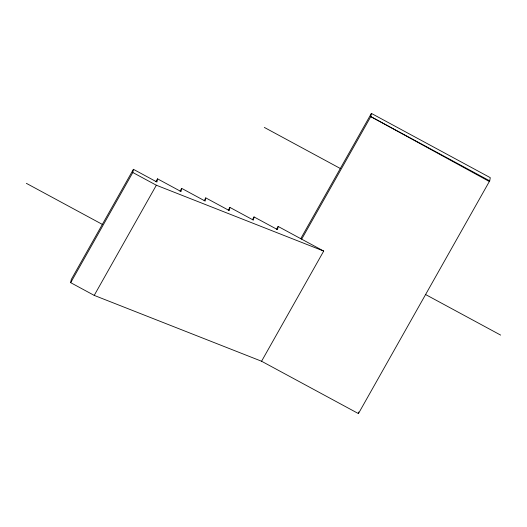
<?xml version="1.0" encoding="UTF-8"?>
<svg xmlns="http://www.w3.org/2000/svg" width="527" height="527" viewBox="0 0 527 527"><rect width="100%" height="100%" fill="white"/><g stroke="black" fill="none" stroke-linecap="round" stroke-linejoin="round"><path stroke-width="0.79" d="M70.684 282.67L71.277 279.475L133.41 169.312L156.934 182.032L157.527 178.837L181.057 191.551L181.65 188.356L205.181 201.077L205.774 197.882L229.304 210.596L229.891 207.407L253.421 220.121L254.014 216.926L277.545 229.64L278.137 226.452L323.703 251.076L261.57 361.239L94.214 295.39L70.684 282.67L132.817 172.507L133.41 169.312M261.57 361.239L358.439 413.59L489.695 180.866L370.791 116.605L489.557 181.631L490.288 177.671L371.383 113.41L370.791 116.605L301.668 239.166M358.439 413.59L358.735 411.989M155.913 181.696L157.527 178.837M94.214 295.39L156.348 185.227L323.703 251.076M180.036 191.222L181.65 188.356M204.16 200.741L205.774 197.882M228.277 210.266L229.891 207.407M252.4 219.785L254.014 216.926M276.523 229.311L278.137 226.452M300.706 238.724L371.383 113.41M264.33 127.422L340.317 168.495M425.381 294.422L500.65 335.1M132.817 172.507L156.348 185.227M26.35 183.33L102.343 224.397"/></g></svg>
